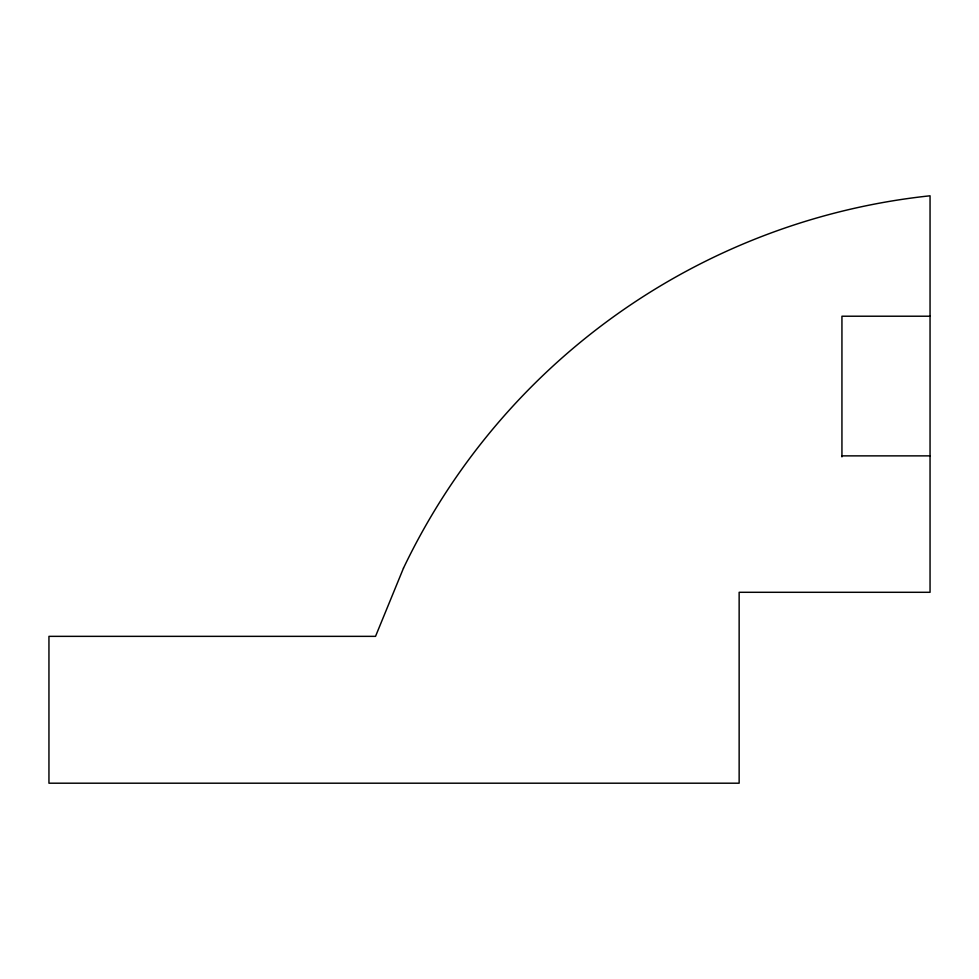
<?xml version="1.0" encoding="UTF-8"?>
<svg xmlns="http://www.w3.org/2000/svg" width="979" height="979" viewBox="0 0 979 979"><rect width="100%" height="100%" fill="white"/><g stroke="black" fill="none" stroke-linecap="round" stroke-linejoin="round"><path stroke-width="1.47" d="M930.05 316.217L841.94 316.217L841.94 456.863M841.94 455.871L930.05 455.871M403.483 568.138L375.532 636.35L48.95 636.35L48.95 783.2L739.145 783.2L739.145 592.295L930.05 592.295L930.05 195.8A660.825 660.825 0 0 0 403.483 568.138"/></g></svg>
